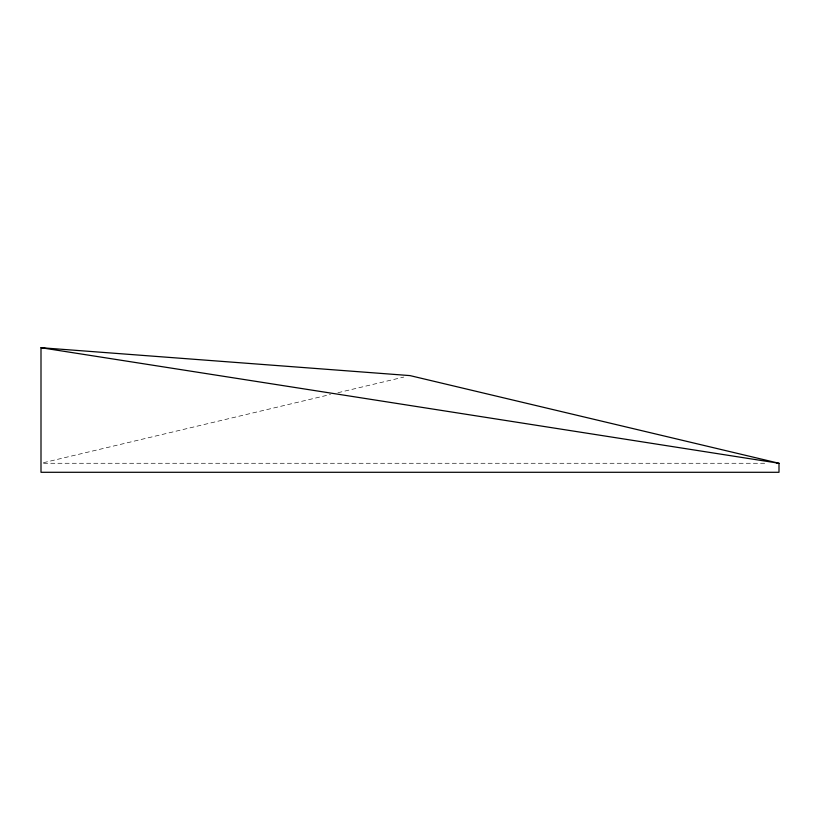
<?xml version="1.0" encoding="UTF-8"?>
<svg xmlns="http://www.w3.org/2000/svg" width="820" height="820" viewBox="0 0 820 820"><rect width="100%" height="100%" fill="white"/><g stroke="black" fill="none" stroke-linecap="round" stroke-linejoin="round"><path stroke-width="0.61" stroke-dasharray="4.1 3.07" d="M43.48 462.685L330.481 394.492M337.942 392.718L403.788 377.077M43.562 463.269L766.187 463.269"/><path stroke-width="1.23" d="M776.437 463.269L779 463.269L779 472.289L41 472.289L41 347.711L410 375.601L779 463.269L41 347.711"/></g></svg>
